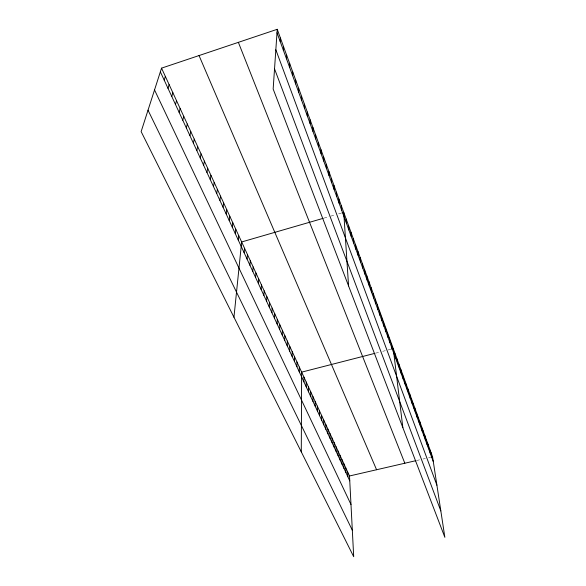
<?xml version="1.0" encoding="UTF-8"?>
<svg xmlns="http://www.w3.org/2000/svg" width="586" height="586" viewBox="0 0 586 586"><rect width="100%" height="100%" fill="white"/><g stroke="black" fill="none" stroke-linecap="round" stroke-linejoin="round"><path stroke-width="0.44" stroke-dasharray="2.93 2.2" d="M324.014 218.087L329.149 216.6M330.856 216.102L335.148 214.857M338.583 213.861L341.169 213.114M375.699 353.138L379.201 352.237M382.709 351.336L385.339 350.662M387.976 349.989L391.499 349.08M416.675 460.493L421.429 459.395M423.019 459.028L425.407 458.479M428.586 457.739L430.183 457.373"/><path stroke-width="0.88" d="M304.442 108.066L304.449 104.205M303.944 381.904L303.951 377.135M301.277 451.865L301.644 372.139L374.82 353.358M299.278 371.839L299.321 367.092M301.548 100.111L301.578 96.294M296.919 366.733L296.97 361.994M294.531 361.577L294.597 356.845M298.611 92.053L298.662 88.281M292.114 356.369L292.202 351.644M289.682 351.109L289.777 346.392M295.637 83.901L295.718 80.165M287.221 345.791L287.338 341.089M292.626 75.638L292.729 71.953M284.73 340.422L284.862 335.727M282.218 334.994L282.371 330.314M279.683 329.515L279.852 324.849M289.579 67.28L289.711 63.632M277.119 323.977L277.303 319.326M286.495 58.812L286.649 55.216M274.526 318.381L274.731 313.744M271.911 312.734L272.131 308.104M283.368 50.235L283.551 46.682M269.267 307.02L269.509 302.405M266.593 301.241L266.85 296.648M280.203 41.547L280.408 38.046M263.89 295.41L264.169 290.824M261.158 289.513L261.459 284.942M277.237 29.3L273.157 89.035L444.862 537.325L432.571 456.824L277.237 29.3L161.538 68.144L141.138 131.608L353.702 556.7L349.505 475.986L161.538 68.144M258.397 283.551L258.719 279.002M255.606 277.53L255.95 272.995M252.786 271.435L253.152 266.923M249.936 265.282L250.325 260.785M247.058 259.056L247.46 254.58M244.142 252.764L244.574 248.303M233.953 317.224L241.652 241.959L323.157 218.336M238.253 240.048L238.729 235.631M235.279 233.624L235.784 229.229M232.276 227.134L232.796 222.761M229.236 220.563L229.785 216.212M226.159 213.919L226.731 209.598M223.046 207.21L223.647 202.91M219.904 200.412L220.534 196.142M216.725 193.541L217.377 189.293M213.502 186.59L214.19 182.371M210.249 179.565L210.96 175.375M206.953 172.452L207.693 168.292M203.62 165.252L204.389 161.121M200.251 157.971L201.049 153.876M196.837 150.602L197.672 146.537M193.387 143.152L194.252 139.116M189.893 135.608L190.787 131.608M186.355 127.968L187.286 124.005M182.781 120.24L183.74 116.314M179.155 112.417L180.151 108.527M175.492 104.498L176.525 100.653M171.779 96.478L172.848 92.669M168.021 88.361L169.127 84.596M164.212 80.143L165.355 76.422M342.026 212.865L343.748 212.366L348.567 285.917M391.499 349.08L393.257 348.626L402.846 427.626M349.505 475.986L415.884 460.677M430.981 457.19L432.571 456.824M148.024 110.197L352.325 530.235M154.536 89.936L350.985 504.487M160.359 71.822L349.761 480.857M199.042 55.553L376.578 469.738M238.37 42.346L404.823 463.226M274.534 68.826L440.826 510.897M275.838 49.759L436.907 485.215M276.995 32.75L433.31 461.673M431.032 452.582L431.765 457.432M429.479 448.305L430.205 453.146M427.912 443.99L428.63 448.832M426.33 439.639L427.048 444.474M424.733 435.244L425.443 440.071M423.121 430.805L423.825 435.632M421.495 426.33L422.191 431.15M419.854 421.81L420.543 426.63M418.192 417.254L418.88 422.067M416.521 412.647L417.203 417.459M414.837 408.002L415.503 412.808M413.13 403.315L413.789 408.112M411.409 398.575L412.068 403.366M409.673 393.799L410.317 398.583M407.922 388.972L408.559 393.748M406.149 384.101L406.779 388.87M404.362 379.179L404.985 383.94M402.553 374.212L403.168 378.966M400.736 369.195L401.337 373.941M398.89 364.133L399.491 368.865M397.037 359.013L397.623 363.738M395.154 353.849L395.733 358.566M391.345 343.359L391.909 348.055M389.412 338.034L389.961 342.722M387.456 332.658L387.998 337.331M385.485 327.222L386.013 331.888M383.486 321.736L384.013 326.387M381.471 316.191L381.984 320.828M379.442 310.587L379.94 315.217M377.384 304.932L377.867 309.54M375.304 299.212L375.78 303.804M373.201 293.432L373.67 298.01M371.085 287.594L371.531 292.158M368.938 281.69L369.378 286.239M366.77 275.72L367.195 280.255M364.58 269.692L364.997 274.204M362.368 263.597L362.763 268.095M360.126 257.437L360.515 261.913M357.863 251.211L358.236 255.664M355.577 244.911L355.936 249.35M353.263 238.546L353.607 242.963M350.926 232.115L351.256 236.51M348.56 225.603L348.875 229.976M346.165 219.025L346.465 223.369M341.338 205.723L341.601 210.022M338.891 198.998L339.148 203.276M336.423 192.208L336.657 196.457M333.925 185.33L334.145 189.556M347.63 471.913L347.872 476.777M345.733 467.796L345.967 472.66M331.398 178.378L331.595 182.576M343.821 463.651L344.041 468.514M341.887 459.461L342.099 464.324M328.849 171.346L329.024 175.514M339.946 455.241L340.144 460.098M337.976 450.978L338.173 455.827M326.263 164.234L326.424 168.365M335.998 446.678L336.181 451.528M333.998 442.335L334.166 447.184M323.648 157.033L323.787 161.135M331.976 437.954L332.137 442.796M329.94 433.537L330.086 438.372M320.996 149.752L321.121 153.825M327.882 429.077L328.021 433.911M325.809 424.572L325.933 429.406M318.323 142.383L318.425 146.427M323.714 420.03L323.831 424.857M321.604 415.437L321.699 420.265M315.612 134.934L315.693 138.933M319.465 410.808L319.553 415.628M317.312 406.135L317.385 410.947M312.873 127.389L312.931 131.359M315.136 401.417L315.202 406.223M312.946 396.656L312.99 401.454M310.097 119.756L310.14 123.69M310.726 391.844L310.763 396.634M307.291 112.029L307.306 115.925M308.492 386.987L308.507 391.77M306.229 382.087L306.236 386.863"/></g></svg>
